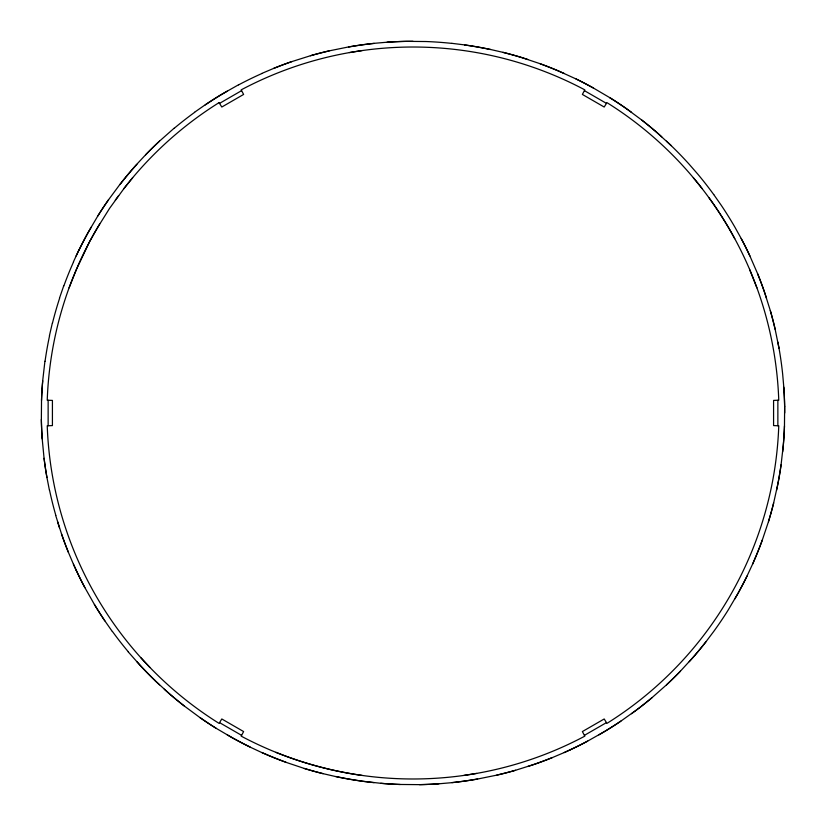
<?xml version="1.0" encoding="UTF-8"?>
<svg xmlns="http://www.w3.org/2000/svg" width="826" height="826" viewBox="0 0 826 826"><rect width="100%" height="100%" fill="white"/><g stroke="black" fill="none" stroke-linecap="round" stroke-linejoin="round"><path stroke-width="1.24" d="M784.638 406.516L784.473 425.968A370.544 370.544 0 0 1 783.285 445.4L781.086 464.728A370.471 370.471 0 0 1 777.875 483.922L773.663 502.92A370.471 370.471 0 0 1 768.459 521.671L762.284 540.132A371.628 371.628 0 0 1 752.569 564.168L747.086 575.939A370.461 370.461 0 0 1 738.093 593.202L728.222 609.97A371.628 371.628 0 0 1 713.726 631.446L705.9 641.843A370.471 370.471 0 0 1 693.53 656.856L680.376 671.208A370.461 370.461 0 0 1 666.499 684.847L651.92 697.743A370.471 370.471 0 0 1 636.691 709.854L620.853 721.15A370.409 370.409 0 0 1 604.436 731.609L587.503 741.19A371.989 371.989 0 0 1 564.189 752.569L552.243 757.638A370.42 370.42 0 0 1 534.009 764.453L515.455 770.297A369.934 369.934 0 0 1 496.612 775.17L477.542 779.052A371.855 371.855 0 0 1 451.853 782.666L438.926 783.791A370.471 370.471 0 0 1 419.484 784.638L400.032 784.473A370.988 370.988 0 0 1 380.6 783.285L361.272 781.086M48.135 400.259L48.135 425.741M777.865 425.741L777.865 400.259M41.527 400.032L41.362 419.484A370.471 370.471 0 0 0 42.209 438.926L44.067 458.296A370.471 370.471 0 0 0 46.948 477.542L49.426 490.283M42.715 380.6L44.914 361.272M49.426 335.717L52.337 323.08M59.493 298.134L63.716 285.868M69.095 287.83L76.426 269.4M76.508 269.214L89.858 241.182L99.698 223.929M752.569 564.189L755.15 558.231M73.431 261.811L78.914 250.061A371.111 371.111 0 0 1 87.907 232.798L97.778 216.03A370.471 370.471 0 0 1 108.526 199.799L120.1 184.157A371.803 371.803 0 0 1 136.775 164.281L145.624 154.792A370.471 370.471 0 0 1 159.501 141.153L174.079 128.257M76.126 255.915L78.914 250.061M734.903 598.85L738.093 593.202A369.903 369.903 0 0 0 747.086 575.939M115.279 200.212L118.634 195.597M241.605 90.643L219.53 103.384L219.055 102.63A365.98 365.98 0 0 0 124.602 187.678L109.59 208.348L96.053 230.01A365.98 365.98 0 0 0 78.656 264.144L73.669 275.905A365.98 365.98 0 0 0 47.237 400.228L52.42 400.404L52.42 425.596L47.237 425.772A365.98 365.98 0 0 0 219.055 723.37L221.802 718.971L243.618 731.568L241.182 736.142A365.98 365.98 0 0 0 584.818 736.142L582.382 731.568L604.198 718.971L606.945 723.37A365.98 365.98 0 0 0 778.763 425.772L773.58 425.596L773.58 400.404L778.763 400.228A365.98 365.98 0 0 0 752.331 275.905C737.948 240.366 717.97 207.14 693.355 177.755M123.807 188.731L132.645 177.755M194.523 112.284L205.147 104.85A370.533 370.533 0 0 1 221.564 94.391L238.497 84.81M606.47 722.616L584.395 735.357M564.189 752.569L570.085 749.874M261.811 73.431L273.757 68.362A370.471 370.471 0 0 1 291.991 61.547L310.545 55.703A370.069 370.069 0 0 1 329.388 50.83L348.458 46.948A371.566 371.566 0 0 1 374.147 43.334L387.074 42.209A370.461 370.461 0 0 1 406.516 41.362L425.968 41.527A371.628 371.628 0 0 1 451.915 43.406M349.45 52.575L362.067 50.582M463.933 775.418L476.55 773.425M451.853 43.334L464.728 44.914M362.067 775.418C332.548 771.226 303.555 763.461 275.905 752.331M490.283 49.426L502.92 52.337A370.471 370.471 0 0 1 521.671 57.541L540.132 63.716A370.533 370.533 0 0 1 558.231 70.85L575.939 78.914A370.471 370.471 0 0 1 593.202 87.907L609.97 97.778M128.257 651.92L141.153 666.499A370.409 370.409 0 0 0 154.792 680.376L169.144 693.52A370.471 370.471 0 0 0 184.157 705.9L199.799 717.474A370.079 370.079 0 0 0 216.03 728.222L232.798 738.093A370.533 370.533 0 0 0 250.061 747.086L261.811 752.569A371.473 371.473 0 0 0 285.868 762.284L304.329 768.459A370.482 370.482 0 0 0 323.08 773.663L335.717 776.574A371.855 371.855 0 0 0 374.106 782.666M584.395 90.643L606.47 103.384M241.605 735.357L219.53 722.616M626.201 108.526L641.843 120.1A370.554 370.554 0 0 1 656.856 132.47L671.208 145.624L666.499 141.153M154.792 680.376L159.501 684.847M141.019 657.888L149.733 667.232M702.079 188.586L701.398 187.678A365.98 365.98 0 0 0 606.945 102.63L604.198 107.029L582.382 94.432L584.818 89.858A365.98 365.98 0 0 0 241.182 89.858L243.618 94.432L221.802 107.029L219.055 102.63M713.716 194.523L721.15 205.147A371.628 371.628 0 0 1 734.913 227.191L741.19 238.497A370.471 370.471 0 0 1 749.874 255.915L757.638 273.757A370.533 370.533 0 0 1 764.453 291.991L770.297 310.545A370.471 370.471 0 0 1 775.17 329.388L779.052 348.458A371.628 371.628 0 0 1 782.666 374.157L783.791 387.074A371.628 371.628 0 0 1 784.7 413.01M112.284 631.477L104.85 620.853A370.471 370.471 0 0 1 94.391 604.436L84.81 587.503A372.206 372.206 0 0 1 73.431 564.189L68.362 552.243A370.471 370.471 0 0 1 61.547 534.009L55.703 515.455M734.758 238.683L729.947 230.01A365.98 365.98 0 0 0 709.09 197.879M73.431 564.189L76.126 570.085M749.574 269.4L756.905 287.83M57.541 521.671L59.493 527.866M777.865 342.078L779.052 348.458M784.473 425.968A371.628 371.628 0 0 1 782.666 451.853M620.884 721.098A371.628 371.628 0 0 1 598.881 734.851M552.284 757.576A371.628 371.628 0 0 1 527.907 766.445M477.604 778.99A371.628 371.628 0 0 1 451.915 782.604M361.354 781.024A371.628 371.628 0 0 1 335.8 776.512M285.961 762.222A371.628 371.628 0 0 1 261.914 752.507M250.154 747.024A371.628 371.628 0 0 1 227.253 734.851M154.916 680.335A371.628 371.628 0 0 1 136.889 661.678M128.381 651.89A371.628 371.628 0 0 1 112.408 631.446M55.838 515.445A371.628 371.628 0 0 1 49.56 490.272M45.048 361.292A371.628 371.628 0 0 1 49.56 335.738M52.472 323.1A371.628 371.628 0 0 1 59.627 298.165M63.85 285.899A371.628 371.628 0 0 1 73.566 261.852M79.048 250.092A371.628 371.628 0 0 1 91.232 227.191M120.214 184.208A371.628 371.628 0 0 1 136.889 164.333M174.183 128.319A371.628 371.628 0 0 1 194.626 112.346M205.251 104.912A371.628 371.628 0 0 1 227.253 91.159M238.6 84.871A371.628 371.628 0 0 1 261.914 73.504M348.531 47.02A371.628 371.628 0 0 1 374.219 43.406M464.79 44.986A371.628 371.628 0 0 1 490.334 49.498M540.173 63.788A371.628 371.628 0 0 1 564.23 73.504M641.864 120.152A371.628 371.628 0 0 1 661.74 136.827M671.218 145.675A371.628 371.628 0 0 1 689.245 164.333L697.743 174.079A371.628 371.628 0 0 1 713.726 194.564M757.638 273.788A371.628 371.628 0 0 1 766.507 298.165M323.08 773.663A369.945 369.945 0 0 1 304.329 768.459M97.778 216.03A369.934 369.934 0 0 1 108.526 199.799M464.687 44.914A371.566 371.566 0 0 1 490.241 49.426M502.92 52.337A372.082 372.082 0 0 1 527.866 59.493M610.084 97.84A372.082 372.082 0 0 1 631.58 112.346M609.856 97.716A370.471 370.471 0 0 1 626.087 108.454M575.939 78.914A369.914 369.914 0 0 1 593.202 87.907M273.757 68.362A369.914 369.914 0 0 1 291.991 61.547M310.421 55.734A370.471 370.471 0 0 1 329.264 50.861M145.624 154.792A369.914 369.914 0 0 1 159.501 141.153M387.074 42.209A372.092 372.092 0 0 1 413 41.3M741.19 238.497A369.934 369.934 0 0 1 749.874 255.915M42.209 438.926A370.027 370.027 0 0 1 41.362 419.484M41.527 400.207A370.027 370.027 0 0 1 42.715 380.776A370.471 370.471 0 0 0 41.527 400.156M783.791 387.188A370.544 370.544 0 0 1 784.638 406.629M770.297 310.545A369.914 369.914 0 0 1 775.17 329.388M46.948 477.542A369.903 369.903 0 0 1 44.067 458.296M68.362 552.243A369.903 369.903 0 0 1 61.547 534.009M104.85 620.853A369.945 369.945 0 0 1 94.391 604.436M184.157 705.9A372.123 372.123 0 0 1 164.281 689.225M216.133 728.284A370.533 370.533 0 0 1 199.902 717.536M438.926 783.791A370.182 370.182 0 0 1 419.484 784.638M515.579 770.266A370.42 370.42 0 0 1 496.746 775.129M587.616 741.128A370.409 370.409 0 0 1 570.208 749.812M651.92 697.743A372.113 372.113 0 0 1 631.477 713.716M680.376 671.208A370.027 370.027 0 0 1 666.499 684.847M705.9 641.843A372.113 372.113 0 0 1 689.225 661.719M762.326 540.008A370.471 370.471 0 0 1 755.191 558.118M773.663 502.92A369.914 369.914 0 0 1 768.459 521.671M781.086 464.728A371.989 371.989 0 0 1 776.574 490.283M400.156 784.473A370.471 370.471 0 0 1 380.734 783.285M84.871 587.616A370.471 370.471 0 0 1 76.188 570.198"/></g></svg>
